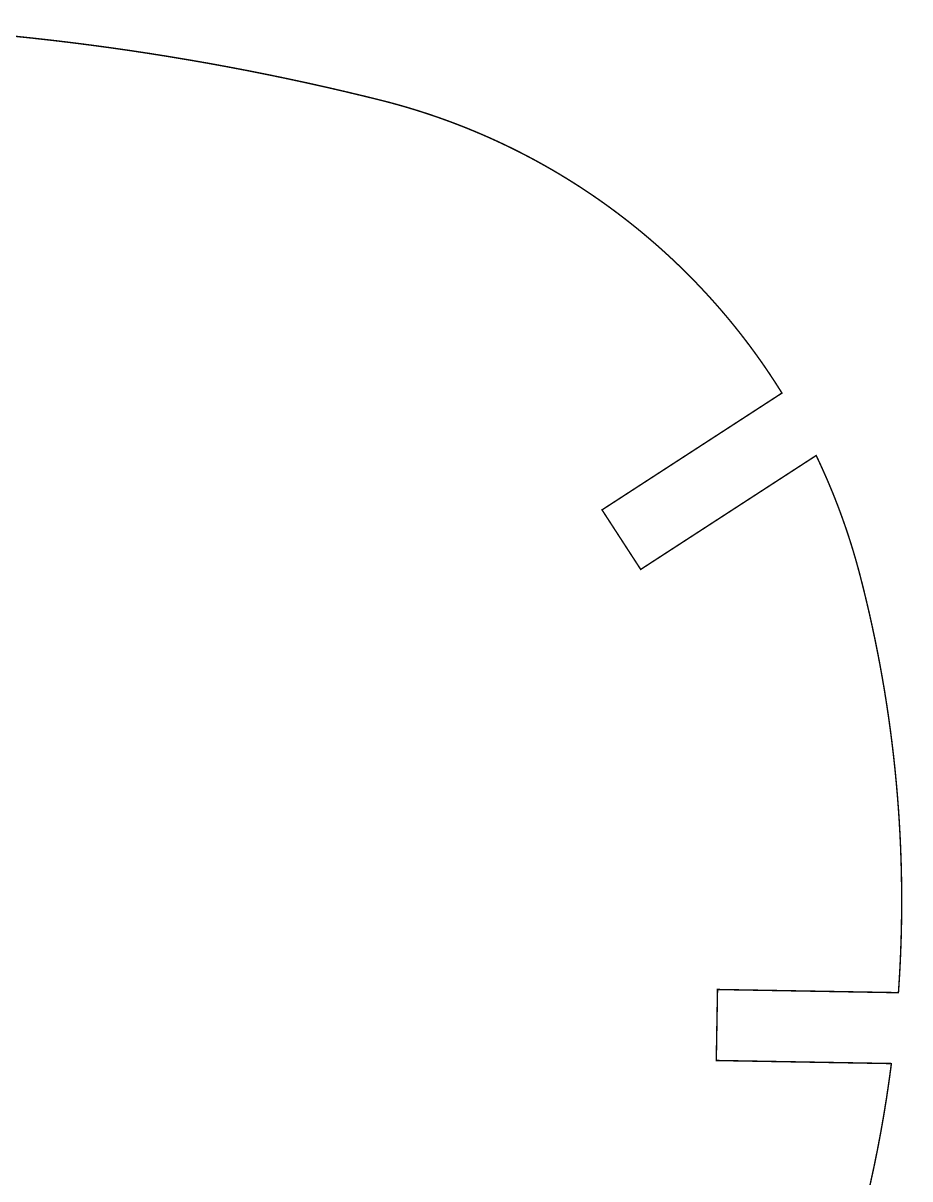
# Model space of a CAD drawing. Header units: metres. Extents: x 0 to 1595, y 0 to 995.
# Drawn here: x 398.8 to 648.5, y 669.2 to 994.8 of the extents above; entities that cross this region are included whole.
import ezdxf

# ---------------------------------------------------------------- set-up
doc = ezdxf.new("R2010")
doc.units = ezdxf.units.M

msp = doc.modelspace()

# ---------------------------------------------------------------- linework, layer by layer
msp.add_lwpolyline([(637.278, 667.478, 0.4, 0.4, 0), (638.336, 672.321, 0.4, 0.4, 0), (639.328, 677.181, 0.4, 0.4, 0), (640.254, 682.056, 0.4, 0.4, 0), (641.115, 686.944, 0.4, 0.4, 0), (641.91, 691.849, 0.4, 0.4, 0), (642.637, 696.767, 0.4, 0.4, 0), (643.14, 700.464, 0.4, 0.4, 0), (643.297, 701.697, 0.4, 0.4, 0), (593.985, 702.558, 0.4, 0.4, 0), (594.333, 722.556, 0.4, 0.4, 0), (645.278, 721.665, 0.4, 0.4, 0), (645.343, 722.593, 0.4, 0.4, 0), (645.524, 725.378, 0.4, 0.4, 0), (645.731, 729.09, 0.4, 0.4, 0), (645.9, 732.804, 0.4, 0.4, 0), (646.032, 736.518, 0.4, 0.4, 0), (646.126, 740.232, 0.4, 0.4, 0), (646.182, 743.944, 0.4, 0.4, 0), (646.2, 747.658, 0.4, 0.4, 0), (646.181, 751.369, 0.4, 0.4, 0), (646.122, 755.081, 0.4, 0.4, 0), (646.026, 758.79, 0.4, 0.4, 0), (645.893, 762.497, 0.4, 0.4, 0), (645.722, 766.203, 0.4, 0.4, 0), (645.514, 769.906, 0.4, 0.4, 0), (645.267, 773.607, 0.4, 0.4, 0), (644.982, 777.304, 0.4, 0.4, 0), (644.66, 780.999, 0.4, 0.4, 0), (644.3, 784.69, 0.4, 0.4, 0), (643.904, 788.378, 0.4, 0.4, 0), (643.468, 792.061, 0.4, 0.4, 0), (642.996, 795.739, 0.4, 0.4, 0), (642.486, 799.414, 0.4, 0.4, 0), (641.939, 803.083, 0.4, 0.4, 0), (641.354, 806.747, 0.4, 0.4, 0), (640.732, 810.406, 0.4, 0.4, 0), (640.072, 814.058, 0.4, 0.4, 0), (639.375, 817.706, 0.4, 0.4, 0), (638.64, 821.346, 0.4, 0.4, 0), (637.868, 824.981, 0.4, 0.4, 0), (637.06, 828.607, 0.4, 0.4, 0), (636.213, 832.226, 0.4, 0.4, 0), (635.329, 835.839, 0.4, 0.4, 0), (634.643, 838.543, 0.4, 0.4, 0), (634.408, 839.443, 0.4, 0.4, 0), (634.267, 839.985, 0.4, 0.4, 0), (633.829, 841.604, 0.4, 0.4, 0), (633.226, 843.758, 0.4, 0.4, 0), (632.597, 845.904, 0.4, 0.4, 0), (631.942, 848.042, 0.4, 0.4, 0), (631.261, 850.171, 0.4, 0.4, 0), (630.556, 852.292, 0.4, 0.4, 0), (629.824, 854.404, 0.4, 0.4, 0), (629.068, 856.507, 0.4, 0.4, 0), (628.286, 858.601, 0.4, 0.4, 0), (627.479, 860.685, 0.4, 0.4, 0), (626.647, 862.76, 0.4, 0.4, 0), (625.79, 864.825, 0.4, 0.4, 0), (624.908, 866.879, 0.4, 0.4, 0), (624.001, 868.924, 0.4, 0.4, 0), (623.071, 870.957, 0.4, 0.4, 0), (622.357, 872.476, 0.4, 0.4, 0), (622.115, 872.981, 0.4, 0.4, 0), (572.7, 840.889, 0.4, 0.4, 0), (561.807, 857.662, 0.4, 0.4, 0), (612.478, 890.569, 0.4, 0.4, 0), (612.182, 891.049, 0.4, 0.4, 0), (611.279, 892.478, 0.4, 0.4, 0), (610.058, 894.368, 0.4, 0.4, 0), (608.817, 896.242, 0.4, 0.4, 0), (607.553, 898.099, 0.4, 0.4, 0), (606.269, 899.939, 0.4, 0.4, 0), (604.964, 901.761, 0.4, 0.4, 0), (603.639, 903.565, 0.4, 0.4, 0), (602.293, 905.353, 0.4, 0.4, 0), (600.926, 907.122, 0.4, 0.4, 0), (599.542, 908.874, 0.4, 0.4, 0), (598.135, 910.607, 0.4, 0.4, 0), (596.71, 912.321, 0.4, 0.4, 0), (595.265, 914.018, 0.4, 0.4, 0), (593.801, 915.696, 0.4, 0.4, 0), (592.318, 917.356, 0.4, 0.4, 0), (590.815, 918.996, 0.4, 0.4, 0), (589.296, 920.617, 0.4, 0.4, 0), (587.757, 922.219, 0.4, 0.4, 0), (586.199, 923.803, 0.4, 0.4, 0), (584.624, 925.367, 0.4, 0.4, 0), (583.031, 926.911, 0.4, 0.4, 0), (581.419, 928.436, 0.4, 0.4, 0), (579.792, 929.94, 0.4, 0.4, 0), (578.146, 931.426, 0.4, 0.4, 0), (576.483, 932.89, 0.4, 0.4, 0), (574.803, 934.335, 0.4, 0.4, 0), (573.107, 935.76, 0.4, 0.4, 0), (571.393, 937.164, 0.4, 0.4, 0), (569.664, 938.547, 0.4, 0.4, 0), (567.919, 939.91, 0.4, 0.4, 0), (566.157, 941.25, 0.4, 0.4, 0), (564.381, 942.571, 0.4, 0.4, 0), (562.588, 943.869, 0.4, 0.4, 0), (560.779, 945.147, 0.4, 0.4, 0), (558.957, 946.404, 0.4, 0.4, 0), (557.118, 947.639, 0.4, 0.4, 0), (555.265, 948.851, 0.4, 0.4, 0), (553.397, 950.043, 0.4, 0.4, 0), (551.515, 951.211, 0.4, 0.4, 0), (549.619, 952.358, 0.4, 0.4, 0), (547.708, 953.483, 0.4, 0.4, 0), (545.785, 954.585, 0.4, 0.4, 0), (543.847, 955.664, 0.4, 0.4, 0), (541.896, 956.721, 0.4, 0.4, 0), (539.931, 957.754, 0.4, 0.4, 0), (537.954, 958.765, 0.4, 0.4, 0), (535.964, 959.753, 0.4, 0.4, 0), (533.96, 960.717, 0.4, 0.4, 0), (531.944, 961.657, 0.4, 0.4, 0), (529.917, 962.574, 0.4, 0.4, 0), (527.876, 963.467, 0.4, 0.4, 0), (525.825, 964.336, 0.4, 0.4, 0), (523.761, 965.182, 0.4, 0.4, 0), (521.686, 966.003, 0.4, 0.4, 0), (519.6, 966.8, 0.4, 0.4, 0), (517.503, 967.572, 0.4, 0.4, 0), (515.394, 968.319, 0.4, 0.4, 0), (513.275, 969.043, 0.4, 0.4, 0), (511.144, 969.74, 0.4, 0.4, 0), (509.006, 970.414, 0.4, 0.4, 0), (506.854, 971.061, 0.4, 0.4, 0), (504.694, 971.685, 0.4, 0.4, 0), (502.524, 972.282, 0.4, 0.4, 0), (500.89, 972.714, 0.4, 0.4, 0), (500.344, 972.853, 0.4, 0.4, 0), (498.982, 973.196, 0.4, 0.4, 0), (494.89, 974.203, 0.4, 0.4, 0), (489.428, 975.508, 0.4, 0.4, 0), (483.957, 976.772, 0.4, 0.4, 0), (478.481, 977.993, 0.4, 0.4, 0), (472.996, 979.171, 0.4, 0.4, 0), (467.506, 980.307, 0.4, 0.4, 0), (462.007, 981.399, 0.4, 0.4, 0), (456.504, 982.449, 0.4, 0.4, 0), (450.994, 983.456, 0.4, 0.4, 0), (445.479, 984.419, 0.4, 0.4, 0), (439.958, 985.34, 0.4, 0.4, 0), (434.432, 986.218, 0.4, 0.4, 0), (428.901, 987.054, 0.4, 0.4, 0), (423.365, 987.846, 0.4, 0.4, 0), (417.826, 988.596, 0.4, 0.4, 0), (412.282, 989.303, 0.4, 0.4, 0), (406.733, 989.967, 0.4, 0.4, 0), (401.181, 990.587, 0.4, 0.4, 0), (395.625, 991.167, 0.4, 0.4, 0)], format="xyseb")

doc.saveas('drawing.dxf')
